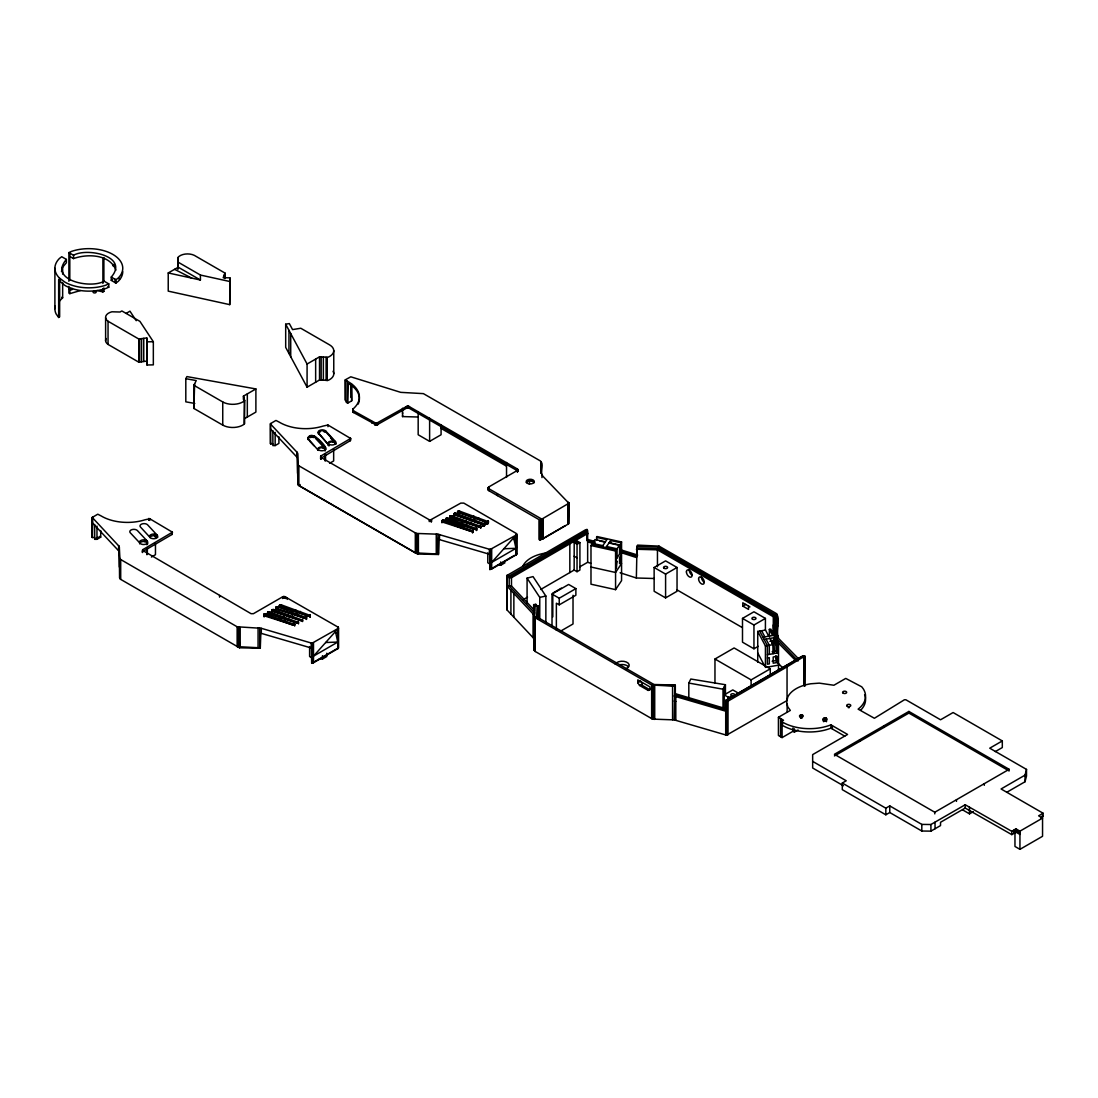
<?xml version="1.0" encoding="UTF-8"?>
<svg xmlns="http://www.w3.org/2000/svg" width="1098" height="1098" viewBox="0 0 1098 1098"><rect width="100%" height="100%" fill="white"/><g stroke="black" fill="none" stroke-linecap="round" stroke-linejoin="round"><path stroke-width="1.5" d="M527.081 603.502L527.081 578.152L533.038 576.601L545.857 596.049L545.857 623.088M537.91 619.025L537.91 605.643L535.797 605.959L535.797 604.312L533.683 604.627L533.683 638.322L534.163 650.071L535.206 651.471L652.541 719.108L674.241 719.89L726.505 735.18L787.046 700.551L787.046 666.843L804.82 656.041L802.707 655.877L726.217 700.044L726.217 709.967L674.776 694.897L674.776 684.974L653.983 684.521L536.414 616.651L534.452 617.131L534.452 650.826M539.763 619.354L539.763 597.381L527.081 578.152M552.006 626.011L552.006 594.059L568.64 584.452L575.874 588.624L575.874 595.24L559.239 604.847L556.37 603.2L556.37 630.211M552.802 616.87L552.802 593.098L561.394 588.13M540.655 589.502L569.835 572.566L569.835 543.826L587.65 533.546L587.293 532.105L509.184 577.726L511.476 577.713L569.835 543.826M573.019 595.281L573.019 623.98L560.529 631.185M574.158 570.04L574.199 542.59L577.04 540.943L579.909 542.604L579.909 570.068L577.026 571.701L574.158 570.04L569.835 572.566M577.026 571.701L577.054 544.237L579.909 542.604M579.689 566.884L587.65 562.286L587.65 533.546M605.382 541.836L595.02 539.543L590.985 545.541L590.985 584.205L615.566 589.64L621.564 580.636L621.564 541.973L596.969 536.538L596.434 540.381M615.566 589.64L615.566 550.99L619.56 544.979L609.157 542.673M654.202 578.495L636.36 578.001L636.977 548.012L658.237 548.822L775.092 616.28L775.915 627.589L774.872 627.617L774.186 616.513L775.092 616.28L775.092 614.619L658.237 547.161L636.977 546.365L636.977 556.288L620.946 551.155M654.134 567.488L654.134 591.273L665.594 597.888L677.041 591.273L677.041 567.488L665.594 560.872L654.134 567.488L665.594 574.103L677.041 567.488M657.455 566.746L657.455 549.851L659.033 546.131L776.176 613.439C781.392 620.15 774.749 631.446 778.88 638.748L798.617 658.869M665.594 597.888L665.594 574.103M688.817 698.287L688.817 683.066L690.807 679.031L725.421 684.727L725.421 694.869M723.019 709.486L723.019 689.201L725.421 684.727M724.213 708.937L724.213 686.964M765.416 630.293L765.416 618.407L753.955 611.792L742.495 618.407L742.495 642.179L753.955 648.794L758.251 646.31M753.955 648.794L753.955 625.023L765.416 618.407M757.73 662.286L757.73 631.419L765.498 630.074L768.737 636.209M773.294 640.34L773.623 652.212M773.294 635.234L773.294 616.733L657.455 549.851L636.36 549.261M773.966 652.13L773.966 640.189M778.509 669.835L778.509 643.648L770.81 629.113L769.355 629.374L769.355 636.95M995.323 751.581L1002.309 747.546L1002.309 740.93L953.105 712.533L940.547 719.78L905.891 699.783L904.368 699.797L874.392 718.27L858.114 709.143A37.25 21.507 0 0 0 863.248 688.789L861.752 686.826L845.748 678.413L833.904 685.248L819.273 683.134L810.832 683.766A32.624 18.831 0 0 0 787.76 697.093L786.648 701.965L787.76 706.837L790.327 710.42L778.427 717.282L778.427 735.482L782.092 737.595L792.962 731.295L794.389 732.119L794.389 728.811M812.657 761.381L846.229 780.774L842.29 783.039L842.29 789.654L885.825 814.798L889.764 812.52L921.812 831.021L930.912 831.131L940.533 825.586L940.533 822.278L965.211 808.059L1011.793 834.631L1016.007 832.188L1016.007 828.88L1019.946 831.159L1042.551 818.106L1042.551 836.292L1019.946 849.344L1014.964 846.462L1014.964 831.584L1019.946 834.466M885.825 814.798L885.825 808.183L889.764 805.905L921.812 824.406L930.912 824.516L965.211 804.752L1011.793 831.323L1016.007 828.88M889.764 812.52L889.764 805.905M921.812 831.021L921.812 824.406M930.912 831.131L930.912 824.516M935.043 828.743L935.043 822.128M272.867 443.935L270.575 443.963L270.437 423.677L275.955 420.438L279.359 422.208A36.371 20.999 0 0 0 323.169 426.051L327.959 425.022L350.619 438.459L321.165 455.821L321.165 457.537L430.004 520.191L460.776 503.104L463.795 503.104L516.389 533.518L515.964 554.929M177.876 257.55L178.274 262.257L200.426 275.049L200.426 280.017L178.274 267.226L168.227 272.949L168.227 291.135L229.715 304.64L229.907 277.835L223.182 277.712L225.021 273.086L194.277 255.34A10.527 6.08 0 0 0 177.876 257.55L177.876 269.134M229.715 304.64L229.907 277.835M345.307 379.812L348.395 381.829A36.975 21.342 0 0 1 354.517 407.578L352.787 409.279L353.144 410.597L376.23 423.43L406.26 406.644L408.964 406.438L517.323 468.942L517.323 470.466L488.871 486.894L488.198 488.349L541.836 519.121L568.888 503.255L542.92 476.244C539.2 472.154 544.594 464.372 540.216 460.844L423.403 393.633L400.756 392.357L350.784 376.806L345.307 379.812L345.321 400.015L346.282 402.28L347.819 403.048L351.689 400.811L351.689 384.273M418.324 417.02L402.541 416.581L402.637 415.332M142.383 550.263L251.058 613.686L253.418 613.686L282.598 596.845L284.656 596.53L337.827 626.999L338.431 628.276L311.997 643.25L261.297 628.303L237.141 626.78L120.698 559.541L119.655 558.141L119.174 546.392L92.259 517.433L97.763 514.193L101.167 515.95A36.371 20.999 0 0 0 144.977 519.793L149.767 518.764L172.427 532.201L142.973 549.563L142.383 552.239M142.438 551.759L171.988 534.479L172.413 532.091M320.561 458.484L350.166 440.723L350.166 439.502M311.708 661.655L311.997 663.096L313.493 662.767L338.198 648.438L337.594 646.708M489.9 567.899L490.188 569.34L491.684 569.011L516.389 554.696L516.609 553.694M568.86 508.415L568.462 507.235M804.82 665.964L804.422 664.784M61.488 271.549L62.421 267.459L66.388 262.724L66.388 259.416L61.721 256.726L59.443 258.455A33.928 19.586 0 0 0 59.443 278.041L64.837 282.09A33.928 19.586 0 0 0 105.792 285.206L108.771 283.888L108.771 287.196L105.792 288.513A33.928 19.586 0 0 1 64.837 285.398L58.661 280.251L59.649 279.674L59.649 316.883L58.661 317.459L56.053 313.836A33.928 19.586 0 0 1 55.188 306.205M263.781 614.496L292.535 625.023L294.662 624.501L265.908 613.988L263.932 614.29L263.781 616.143M267.514 612.615L269.696 611.888L298.45 622.415L296.323 622.923L267.939 613.219C266.512 613.178 267.802 614.207 269.696 613.549L298.08 623.252L298.08 621.605M308.524 439.104L318.338 450.427A4.049 2.333 0 0 1 317.94 448.657L318.338 448.094A4.049 2.333 0 0 1 321.851 446.913L322.894 446.996A4.049 2.333 0 0 1 325.351 448.094L325.351 447.257C324.775 444.704 309.705 427.946 308.126 439.365L308.524 439.927L308.126 438.541M308.126 437.333L308.126 439.365M279.345 605.437L308.099 615.964L310.226 615.456L281.486 604.929L279.496 605.231L279.304 607.318M441.972 520.74L470.713 531.267L472.854 530.759L444.1 520.232L442.11 520.548L441.972 522.826M445.706 518.874L447.888 518.146L476.642 528.66L474.501 529.181L445.706 518.874L445.706 520.521M449.864 516.376L478.618 526.903L480.746 526.381L451.992 515.868L450.015 516.17L449.864 518.462M457.537 511.695L486.29 522.209L488.418 521.701L459.664 511.174L457.688 511.49L457.537 513.782M1006.701 792.331L1025.024 781.762L1025.024 775.147L1026.506 769.41L989.737 748.191L1002.309 740.93M1025.024 781.762L1026.506 776.025L1026.506 769.41M94.675 537.691L92.259 537.279L92.589 517.034M270.575 443.963L270.781 443.139M533.683 638.322L506.892 609.788L506.782 575.585L585.577 529.771C590.216 527.713 585.591 538.871 587.293 540.367L595.308 542.934M506.768 609.363L507.098 575.27M237.141 626.78L237.141 646.626L259.732 647.806L260.267 646.585M119.38 547.243L119.655 577.987L120.698 579.387L239.474 647.793L260.267 648.245L260.816 633.793M270.575 424.103L297.366 452.637L297.846 484.232L298.876 485.645L415.319 552.87L437.924 554.051L438.459 552.843M300.097 484.52L300.097 486.167L417.652 554.037L438.459 554.49L438.994 538.391M674.241 719.89L674.776 684.974M674.776 686.621L675.325 685.413L657.826 685.138M675.325 685.413L675.325 693.675L674.241 696.118L726.505 711.408L725.97 700.455L800.607 657.373M244.73 418.53L255.889 412.093L255.889 388.939L243.44 396.117L244.634 400.578L244.031 424.267A14.164 8.18 0 0 1 238.993 426.655L236.948 427.122A14.164 8.18 0 0 1 222.743 425.104L193.907 408.456L194.621 383.861M636.977 546.365L637.595 545.116L659.033 546.131M488.871 486.894L488.116 489.612L488.871 490.669L538.981 519.601L538.981 539.447L540.175 540.134L540.175 538.487L543.236 538.638L568.544 523.883L568.819 502.843M194.758 403.433L185.809 401.841L185.809 378.686L186.934 376.587L255.889 388.939M653.983 684.521L653.324 719.314M602.116 546.749L606.837 539.653L596.434 537.347M605.89 547.586L610.612 540.49L621.015 542.796L621.564 541.973M616.294 558.992L621.015 551.896L621.015 542.796M616.294 562.3L617.021 561.202L616.294 568.503L616.294 549.892L591.712 544.443M621.564 563.48L615.566 572.483L590.985 567.035M58.949 301.621L62.655 297.791L62.655 282.557M149.781 537.444L150.179 536.881A4.049 2.333 0 0 1 153.693 535.714L154.736 535.783A4.049 2.333 0 0 1 157.604 537.444M308.126 438.157C314.934 431.843 321.412 444.635 325.351 448.094M317.94 449.48L318.338 448.917A4.049 2.333 0 0 1 321.851 447.751L322.894 447.833A4.049 2.333 0 0 1 325.763 449.48M271.824 609.925L272.057 610.941L300.427 620.644L302.568 620.137L273.814 609.61L271.824 609.925L271.824 612.423M275.776 607.372L276.01 608.388L304.393 618.105L306.52 617.598L277.767 607.07L275.776 607.372L275.639 609.664M453.968 513.631L454.201 514.646L482.571 524.35L484.712 523.842L455.958 513.315L453.968 513.631L453.968 516.115M453.831 515.484L455.958 514.976L484.712 525.489L484.712 523.403M457.537 513.342L459.664 512.835L488.047 522.538M172.221 534.301L172.221 531.775M337.827 628.866L313.493 656.151L338.198 641.822L338.198 631.899M244.634 400.578L244.031 401.113A14.164 8.18 0 0 1 238.993 403.501L236.948 403.968A14.164 8.18 0 0 1 222.743 401.95L193.907 385.302L196.24 380.553L185.809 378.686M66.388 259.416C48.188 280.361 90.846 289.117 104.118 281.198L108.771 283.888M122.756 271.549A33.928 19.586 0 0 1 118.213 281.349L115.935 283.064L111.269 280.374L111.269 277.067C129.468 256.122 86.811 247.379 73.539 255.285L68.886 252.595L68.886 281.294M111.269 280.374L112.504 279.441M115.935 283.064L115.935 279.757L118.213 278.041A33.928 19.586 0 0 0 112.82 254.393A33.928 19.586 0 0 0 71.864 251.277L68.886 252.595M271.824 611.572L273.814 611.27L302.183 620.974L302.183 619.327M503.858 548.753L515.964 548.314L514.042 539.557L516.389 538.157M823.637 718.353C821.716 720.014 825.82 721.111 826.821 719.753C827.7 716.678 820.522 717.927 823.637 721.66M94.675 524.46L94.675 539.338L98.381 537.128M506.768 575.668L509.184 576.079L587.293 530.444M126.201 313.383L129.948 311.173L136.221 320.698M726.217 700.044L726.505 701.485L728.015 701.155L787.046 666.843M94.675 539.338L96.967 539.324L100.714 537.142L100.714 530.526M272.867 430.704L272.867 445.596L275.159 445.568L278.906 443.4L278.906 436.784M523.156 599.673L527.534 597.134M844.801 736.168L830.925 728.152A37.895 21.878 0 0 1 781.405 724.762L781.405 721.455L783.519 720.233L778.427 717.282M781.405 724.762L782.805 723.953M794.389 732.119L798.054 729.992M962.562 809.844L969.493 813.851L973.295 811.655M59.059 280.8L60.047 280.237M60.472 280.813L59.498 281.376L59.498 278.069M97.269 290.572L102.896 291.917L103.885 291.341L103.885 287.964M307.083 387.182L307.083 364.028L319.532 356.836L328.165 357.179A14.164 8.18 0 0 0 332.31 354.27L333.133 353.089A14.164 8.18 0 0 0 329.62 344.896L300.783 328.247L292.562 329.592L289.323 323.567L285.686 324.212L285.686 347.366L307.083 387.182L319.532 379.99L328.165 380.333A14.164 8.18 0 0 0 332.31 377.424L333.133 376.243A14.164 8.18 0 0 0 333.037 371.248M353.144 412.244L353.144 410.597L353.57 412.546L376.532 425.077L406.26 408.305L408.964 408.099L517.734 470.946M151.4 557.043L155.463 554.696L155.463 543.126M329.592 463.301L333.655 460.954L333.655 449.37M418.173 411.599L418.173 434.753L429.62 441.369L441.08 434.753L441.08 424.83M297.572 453.501L297.846 464.385L298.876 465.799L416.224 533.422L437.924 534.204L490.188 549.494L516.019 535.124L491.684 562.396L516.389 548.08L516.019 538.432M311.461 647.189L311.708 663.302L337.594 648.355M319.422 658.882L322.496 659.006L326.792 656.522L326.792 653.214M540.175 540.134L565.278 525.64M489.639 553.433L489.9 569.56L514.344 555.437M497.614 565.127L500.688 565.25L504.984 562.78M552.006 594.059L559.239 598.232L575.874 588.624M749.961 606.919L742.797 602.788L742.797 606.096L745.666 604.435M637.787 682.778L640.642 681.117L642.44 683.807L639.571 685.454L637.787 682.778L637.787 679.882L649.961 686.909L649.961 689.805L648.163 690.422L639.571 685.454M648.163 690.422L651.032 688.762M714.963 682.97L714.963 659.02L734.109 647.957L770.261 668.833L770.261 673.966M751.114 686.73L751.114 679.882L770.261 668.833M1009.144 769.314L908.883 711.435L834.425 754.299L934.782 812.245L1009.144 769.314L1009.144 770.974L908.883 713.082L834.425 755.946M1025.024 775.147L1001.074 788.968L1043.1 813.234L1043.1 816.541L1040.588 817.996M1043.1 813.234L1038.612 815.828L1042.551 818.106M1014.25 831.996L1014.964 831.584M325.667 642.508L337.772 642.069L335.864 633.313L337.827 632.174L337.772 648.685M69.805 256.438L73.539 258.593C87.277 253.556 110.143 254.187 115.866 270.19M68.886 286.358L68.886 293.111L69.805 293.646L80.387 290.572M480.746 527.603L450.249 517.652L450.249 516.005M476.642 529.881L446.131 519.93L446.131 518.283M472.854 531.981L442.343 522.017L442.343 520.37M306.52 618.805L276.01 608.855L276.01 607.208M264.151 615.772L294.291 625.352L294.291 623.691M773.294 616.733L774.186 616.513L774.186 624.776L773.294 624.995L773.829 635.893L777.878 635.797M310.089 616.472L280.031 606.59L280.031 604.929M800.84 714.963C797.793 715.388 800.497 718.284 802.377 717.104C805.946 714.976 797.628 713.082 800.84 718.27M539.763 597.381L545.857 596.049M762.932 637.224L772.621 635.522L769.355 629.374M764.112 639.461L773.802 637.76L777.055 643.908L777.055 653.008L767.378 654.71M769.931 641.342L773.802 640.656L776.025 644.842L776.025 651.045L777.055 653.008M757.73 631.419L765.43 645.953L773.184 644.595L773.184 653.694M777.055 643.908L778.509 643.648M776.025 644.842L777.48 644.595M772.141 651.732L776.025 651.045M767.378 658.018L769.314 657.675L769.314 663.878L767.378 664.221L767.378 645.624L759.679 631.076M772.141 661.243L777.48 660.296M777.055 662.519L773.184 663.192L773.184 657.002L777.055 656.316L777.055 662.519L776.025 660.557L776.025 655.904M767.063 667.172L778.509 665.155M777.178 638.007L777.013 614.139L775.092 614.619L775.915 635.838L776.08 638.144L778.194 637.801M776.039 637.581L778.07 637.307M108.043 321.261L138.773 339.007L146.803 337.937L147.008 364.989L153.336 364.865L153.336 341.711L139.94 321.385L121.864 310.954L120.039 312.01L111.886 311.791A10.527 6.08 0 0 0 108.043 321.261L108.043 344.415L138.773 362.162L146.803 361.091L146.803 337.937M350.784 396.653L351.333 397.709M775.998 637.018L777.933 636.799M587.018 529.36L587.018 539.283L595.02 541.52M775.915 625.915L777.878 625.874M147.008 341.835L153.336 341.711M534.452 610.268L511.476 585.975L506.892 586.016L533.683 614.551M533.683 604.627L534.163 616.376L535.206 617.776L651.649 685.015L674.241 686.195M738.501 693.222L732.778 689.915L724.172 694.869L727.837 696.983L732.448 697.175M144.716 539.928L143.66 539.845A4.049 2.333 0 0 0 140.16 541.012L139.748 541.575A4.049 2.333 0 0 0 142.616 544.443A4.049 2.333 0 0 0 147.571 542.783A4.049 2.333 0 0 0 144.716 539.928L144.634 541.575A4.049 2.333 0 0 1 147.708 543.839M144.716 541.575L143.66 541.492A4.049 2.333 0 0 0 140.16 542.673L139.748 543.236A4.049 2.333 0 0 0 139.611 543.839M437.924 539.173L490.188 554.463M259.732 632.915L311.997 648.204L311.708 646.763L311.708 663.302M688.817 683.066L723.019 689.201M200.426 275.049L229.715 281.486M168.227 272.949L200.426 280.017M674.241 701.073L675.805 701.416M599.741 540.985L603.996 541.918M617.707 544.965L610.612 543.386L610.612 540.49M592.467 543.359L602.843 545.665M606.618 546.502L617.021 548.808L617.021 557.894M590.985 545.541L615.566 550.99M100.755 290.599L103.885 291.341M324.02 431.775L325.104 432.214M675.325 693.675L725.97 708.732M620.644 549.782L637.595 555.039L636.36 557.537L620.123 552.294M594.142 543.922L587.65 541.822L587.018 539.283M587.65 562.286L590.889 563.329M620.123 572.758L636.36 578.001M174.596 269.339L191.793 278.123M440.792 428.247L506.137 465.977M531.391 480.553L534.355 482.269M742.797 606.096L748.534 609.404L748.534 606.096M742.495 618.407L753.955 625.023M676.752 589.736L742.097 627.452M575.626 541.767L578.495 543.414M574.199 542.59L577.054 544.237M111.269 277.067L115.935 279.757M1042.057 815.938L1043.1 816.541M107.851 286.66L108.771 287.196M574.158 556.192L577.026 557.853M1016.007 830.527L1019.946 832.806M781.405 721.455A37.895 21.878 0 0 0 830.925 724.845L847.574 734.452L812.657 754.614L812.657 767.996L843.401 785.756M714.963 659.02L751.114 679.882M59.265 280.69L59.978 281.102M61.721 297.256L62.655 297.791M490.23 564.18L487.786 562.78L487.786 552.857M842.29 783.039L885.825 808.183M640.999 684.63L649.591 689.599M312.052 657.935L309.609 656.522L309.609 646.598M99.616 536.387L100.714 537.142M328.371 443.812L329.016 444.292A4.049 2.333 0 0 0 334.341 444.498A4.049 2.333 0 0 0 335.384 441.478L325.749 431.034A4.049 2.333 0 0 0 320.218 430.183A4.049 2.333 0 0 0 318.736 433.381L328.371 444.635L318.736 433.381M150.179 537.567L150.824 538.047A4.049 2.333 0 0 0 157.192 537.567A4.049 2.333 0 0 0 154.736 534.136L153.693 534.053A4.049 2.333 0 0 0 150.179 535.22L149.781 535.783A4.049 2.333 0 0 0 150.179 537.567L140.544 527.122A4.049 2.333 0 0 1 142.026 523.938A4.049 2.333 0 0 1 147.571 524.789L157.192 535.22M776.272 640.848L795.968 660.914M777.439 662.492L783.231 668.394M776.08 638.144L798.081 660.996M270.575 429.071L297.366 457.605M92.383 522.826L119.174 551.361M534.644 613L509.184 586.003L509.184 576.079M315.551 438.418L325.351 448.917M309.622 441.094L313.987 445.761M147.173 541.012L137.36 530.512A4.049 2.333 0 0 0 131.829 529.661A4.049 2.333 0 0 0 130.346 532.859L140.16 543.345M144.991 540.34L147.173 542.673M318.736 434.204A4.049 2.333 0 0 1 320.218 431.006A4.049 2.333 0 0 1 325.749 431.871L335.384 442.302L335.384 441.478M330.58 437.924L335.384 443.125M155.271 534.795L157.192 536.881M285.686 324.212L307.083 364.028M769.931 638.446L773.184 644.595M775.366 656.316L776.766 658.978M761.628 630.76L764.867 636.895M766.047 639.118L769.314 645.281L769.314 654.367M757.73 652.926L764.661 666.006M244.634 423.732L244.429 399.919M351.689 400.811L351.333 384.478M297.572 473.348L297.366 452.637M119.38 567.09L119.174 546.392M513.658 537.773L514.042 539.557M335.466 631.528L335.864 633.313M725.97 700.455L726.217 701.691M402.541 412.505L402.637 413.685M774.186 624.776L774.872 635.866L774.872 627.617M146.803 361.091L147.008 364.989M535.797 604.312L536.414 618.311L536.414 616.651M537.91 605.643L538.212 617.872M969.479 807.222L969.493 813.851M1019.946 831.159L1019.946 849.344M1015.293 829.292L1015.293 832.6M1013.866 830.115L1013.866 833.423M1011.793 831.323L1011.793 834.631M984.302 783.656L984.302 785.303M965.211 804.752L965.211 808.059M956.468 799.728L956.468 801.375M934.782 812.245L934.782 813.893M908.883 711.435L908.883 713.082M884.041 725.764L884.041 727.425M859.61 739.75L859.61 741.411M832.353 725.668L832.353 728.976M830.925 724.845L830.925 728.152M826.492 718.353L826.492 721.66M826.08 718.161L826.08 721.468M825.586 718.037L825.586 721.345M825.065 718.01L825.065 721.317M824.543 718.037L824.543 721.345M824.049 718.161L824.049 721.468M804.82 656.041L804.82 686.346M804.642 656.439L804.505 685.276M804.34 656.81L804.34 685.454M803.887 657.126L803.887 685.77M802.707 655.877L802.707 657.537M801.883 714.963L801.883 718.27M801.362 714.922L801.362 718.229M792.962 727.988L792.962 731.295M787.129 704.079L787.129 712.355M782.092 722.717L782.092 737.595M780.568 718.531L780.568 736.717M777.343 614.99L777.343 636.881M773.802 637.76L773.802 640.656M771.853 640.244L771.853 643.387M765.43 645.953L765.43 667.46M727.837 696.983L727.837 700.291M728.015 701.155L728.015 734.85M727.315 701.402L727.123 735.138M726.917 701.471L726.917 735.166M726.711 701.485L726.711 735.18M726.505 701.485L726.505 735.18M725.709 711.284L725.709 735.056M675.805 696.461L675.805 720.233M672.58 686.058L672.58 719.753M654.71 685.77L654.71 719.465M653.585 685.674L653.585 719.368M653.049 685.564L653.049 719.259M652.802 685.495L652.802 719.19M652.541 685.413L652.541 719.108M651.649 685.015L651.649 718.71M619.56 544.979L619.56 554.078M568.737 502.651L568.682 523.705M568.462 502.28L568.366 524.062M568.215 541.465L568.215 543.112M567.927 504.531L567.927 524.377M559.239 598.232L559.239 604.847M543.236 518.791L543.236 538.638M542.824 518.97L542.824 538.816M542.59 519.038L542.59 538.885M542.343 519.093L542.343 538.94M542.096 519.121L542.096 538.967M541.973 474.281L541.973 477.589M541.836 519.121L541.836 538.967M541.369 462.395L541.369 472.318M541.589 519.121L541.589 538.967M541.149 461.695L541.218 473.403M541.328 519.093L541.328 538.94M541.053 461.558L541.053 473.128M541.081 519.038L541.081 538.885M540.861 518.97L540.861 538.816M540.449 518.791L540.449 538.638M535.206 617.776L535.206 651.471M534.163 616.376L534.163 650.071M533.889 605.478L533.889 639.173M533.134 613.741L533.134 637.526M529.456 480.704L529.456 484.012M527.946 564.866L527.946 566.513M517.817 469.422L517.858 471.22M517.625 469.162L517.625 471.893M517.323 468.942L517.323 472.126M516.678 534.012L516.678 554.202M516.609 533.848L516.513 554.531M516.389 534.85L516.389 554.696M513.864 593.373L513.864 617.145M511.476 577.713L511.476 585.975M510.913 590.257L510.913 614.029M506.892 576.093L506.892 609.788M506.535 462.505L506.535 477.397M500.688 561.943L500.688 565.25M497.408 493.949L497.408 495.596M491.684 549.165L491.684 569.011M490.998 549.425L490.998 569.272M490.806 549.467L490.6 569.34M490.394 549.494L490.394 569.34M490.188 549.494L490.188 569.34M489.9 554.668L489.9 569.56M489.392 549.371L489.392 554.339M488.871 489.022L488.871 490.669M488.459 487.21L488.459 490.367M488.418 521.262L488.418 522.923M488.198 487.567L488.198 489.996M488.267 521.07L488.267 522.717M488.047 520.891L488.047 523.732M487.745 522.209L487.745 523.87M487.388 522.291L487.388 523.952M487.018 522.319L487.018 523.979M486.634 522.291L486.634 523.952M486.29 522.209L486.29 523.87M484.561 523.197L484.561 525.695M484.328 523.032L484.328 525.873M484.026 524.35L484.026 526.011M483.683 524.432L483.683 526.093M483.298 524.46L483.298 526.12M482.928 524.432L482.928 526.093M482.571 524.35L482.571 526.011M480.8 526.175L480.8 527.822M480.608 525.75L480.608 528.248M480.375 525.571L480.375 527.232M478.591 517.652L478.591 519.313M476.642 528.234L476.642 530.32M476.491 528.028L476.491 530.526M476.257 527.85L476.257 529.511M474.885 519.793L474.885 521.454M473.856 516.033L473.856 517.693M472.854 530.32L472.854 532.406M472.703 530.114L472.703 532.612M472.469 529.95L472.469 532.791M470.644 522.25L470.644 523.897M470.15 518.174L470.15 519.834M466.636 524.556L466.636 526.216M466.183 520.726L466.183 522.374M462.958 526.683L462.958 528.344M462.08 523.005L462.08 524.652M459.664 511.174L459.664 512.835M459.321 511.092L459.321 512.752M458.937 511.064L458.937 512.725M458.566 511.092L458.566 512.752M458.209 511.174L458.209 512.835M458.291 525.091L458.291 526.738M457.907 511.311L457.907 512.972M457.688 511.49L457.688 513.988M455.958 513.315L455.958 514.976M455.601 513.233L455.601 514.893M455.231 513.205L455.231 514.866M454.846 513.233L454.846 514.893M454.503 513.315L454.503 514.976M454.201 513.452L454.201 516.293M451.992 515.868L451.992 517.515M451.649 515.786L451.649 517.433M451.264 515.758L451.264 517.405M450.894 515.786L450.894 517.433M450.537 515.868L450.537 517.515M450.015 516.17L450.015 517.831M447.888 518.146L447.888 519.793M447.545 518.064L447.545 519.711M447.161 518.036L447.161 519.683M446.79 518.064L446.79 519.711M446.433 518.146L446.433 519.793M445.898 518.448L445.761 520.301M444.1 520.232L444.1 521.893M443.743 520.15L443.743 521.811M443.372 520.123L443.372 521.77M443.002 520.15L443.002 521.811M442.645 520.232L442.645 521.893M442.11 520.548L442.11 522.195M439.488 534.548L439.488 539.516M438.459 537.951L438.459 554.49M437.924 534.204L437.924 554.051M436.263 534.067L436.263 553.914M431.61 519.944L431.61 521.591M431.267 520.095L431.267 521.742M431.075 520.15L431.075 521.797M429.62 418.214L429.62 441.369M429.249 519.944L429.249 521.591M418.393 533.793L418.393 553.639M417.652 554.037L416.993 533.642M417.267 533.683L417.267 553.529M416.732 533.573L416.732 553.419M416.471 533.504L416.471 553.351M416.224 533.422L416.224 553.268M415.319 533.024L415.319 552.87M409.43 406.644L409.43 408.305M408.964 406.438L408.964 408.099M408.703 406.37L408.703 408.031M408.429 406.315L408.429 407.976M408.14 406.287L408.14 407.934M407.852 406.274L407.852 407.921M407.55 406.287L407.55 407.934M407.262 406.315L407.262 407.976M406.987 406.37L406.987 408.031M406.727 406.438L406.727 408.099M406.26 406.644L406.26 408.305M402.541 408.305L402.541 416.581M377.863 423.046L377.863 424.706M377.383 423.252L377.383 424.912M377.122 423.334L377.122 424.995M376.834 423.389L376.834 425.05M376.532 423.43L376.532 425.077M376.23 423.43L376.23 425.091M375.941 423.43L375.941 425.077M375.64 423.389L375.64 425.05M375.351 423.334L375.351 424.995M375.091 423.252L375.091 424.912M374.61 423.046L374.61 424.706M371.755 421.399L371.755 423.059M353.57 410.899L353.57 412.546M352.883 409.087L352.98 412.079M352.787 409.279L352.856 411.901M351.058 385.041L351.058 396.611M350.605 438.349L350.605 440.229M350.413 438.02L350.413 440.545M350.166 437.841L350.166 440.723M347.819 403.048L348.395 383.476A36.975 21.342 0 0 1 358.168 404.078M347.188 381.226L347.188 402.733M345.376 380.251L345.458 400.18M338.486 627.768L338.486 647.957M338.335 627.425L338.335 648.287M338.198 627.274L338.198 648.438M337.827 626.999L337.868 646.873M333.765 350.591L333.765 373.745M332.79 441.204L332.79 442.027M329.016 444.292L329.016 445.953M327.959 425.022L327.959 426.669M328.137 442.631L328.137 443.455M327.245 357.523L327.245 380.677M326.106 357.413L326.106 380.567M325.749 431.034L325.749 431.871M325.53 454.064L325.53 460.68M325.063 447.723L325.063 451.031M325.063 454.339L325.063 460.954M323.361 357.179L323.361 380.333M322.812 446.996L322.812 447.819M322.496 655.698L322.496 659.006M321.165 356.987L321.165 380.141M321.165 455.821L321.165 459.197M320.836 456.068L320.836 458.937M320.616 456.356L320.616 458.648M319.532 356.836L319.532 379.99M318.063 448.464L318.063 449.302M315.648 359.073L315.648 382.228M315.551 436.771L315.551 437.594M314.906 436.277L314.906 437.114M314.069 435.906L314.069 436.743M313.493 642.92L313.493 662.767M313.081 435.673L313.081 436.51M312.806 643.181L312.806 663.027M312.614 643.208L312.408 663.082M312.203 643.25L312.203 663.096M312.038 435.604L312.038 436.428M311.997 643.25L311.997 663.096M311.201 643.126L311.201 648.081M310.995 435.673L310.995 436.51M310.226 615.017L310.226 617.103M310.007 435.906L310.007 436.743M310.089 614.811L310.089 617.309M309.856 614.647L309.856 616.294M309.169 436.277L309.169 437.114M308.524 436.771L308.524 437.594M306.52 617.158L306.52 619.245M306.369 616.952L306.369 619.45M306.15 616.774L306.15 618.435M302.568 619.697L302.609 621.578M302.417 619.505L302.417 621.152M300.399 611.408L300.399 613.055M298.876 465.799L298.876 485.645M298.45 621.976L298.505 623.856M298.313 621.784L298.313 623.431M298.121 465.154L298.121 485M297.846 464.385L297.846 484.232M296.817 451.841L296.817 456.795M296.693 613.549L296.693 615.196M295.664 609.788L295.664 611.435M294.662 624.076L294.717 625.942M294.511 623.87L294.511 625.517M292.452 615.992L292.452 617.652M291.958 611.929L291.958 613.576M290.723 333.572L290.723 356.726M288.952 330.306L288.952 353.46M288.445 618.311L288.445 619.958M287.992 614.468L287.992 616.129M287.196 597.765L287.196 599.412M285.617 596.845L285.617 598.506M285.164 596.653L285.164 598.3M284.766 620.439L284.766 622.086M283.819 596.502L283.819 598.149M283.888 616.747L283.888 618.407M283.545 596.53L283.545 598.177M283.284 596.585L283.284 598.232M283.037 596.653L283.037 598.3M282.598 596.845L282.598 598.506M281.486 604.929L281.486 606.59M281.129 604.847L281.129 606.494M280.759 604.82L280.759 606.467M280.374 604.847L280.374 606.494M280.1 618.847L280.1 620.494M279.729 605.067L279.729 606.714M279.496 605.231L279.496 606.892M277.767 607.07L277.767 608.717M277.423 606.988L277.423 608.635M277.039 606.961L277.039 608.608M276.669 606.988L276.669 608.635M276.312 607.07L276.312 608.717M275.159 432.338L275.159 445.568M273.814 609.61L273.814 611.27M273.457 609.527L273.457 611.188M273.086 609.5L273.086 611.161M272.702 609.527L272.702 611.188M272.359 609.61L272.359 611.27M272.057 609.747L272.057 612.588M270.506 423.54L270.437 443.523M269.696 611.888L269.696 613.549M269.353 611.806L269.353 613.466M268.969 611.778L268.969 613.439M268.598 611.806L268.598 613.466M268.241 611.888L268.241 613.549M267.939 612.025L267.939 614.866M267.72 612.204L267.72 614.688M265.908 613.988L265.908 615.635M265.565 613.906L265.565 615.553M265.181 613.878L265.181 615.525M264.81 613.906L264.81 615.553M264.453 613.988L264.453 615.635M264.151 614.111L264.151 616.952M263.932 614.29L263.932 615.951M261.297 628.303L261.297 633.258M260.267 633.354L260.267 648.245M259.732 627.96L259.732 647.806M258.071 627.823L258.071 647.669M247.325 393.88L247.325 417.034M243.701 397.064L243.701 400.372M243.44 396.117L243.44 399.425M240.201 627.534L240.201 647.381M239.474 647.793L238.815 627.383M239.076 627.438L239.076 647.285M238.541 627.329L238.541 647.175M238.28 627.26L238.28 647.106M238.033 627.178L238.033 647.024M225.021 273.086L225.021 278.041M224.829 273.58L224.829 278.549M224.376 274.72L224.376 278.027M222.743 401.95L222.743 425.104M219.545 595.487L219.545 597.147M194.058 385L193.907 408.456M178.205 261.544L178.205 268.159M177.986 258.812L177.986 268.736M171.988 531.597L171.988 534.479M155.463 534.85L155.463 538.157M154.598 534.122L154.598 535.783M149.767 518.764L149.767 520.425M149.946 535.549L149.946 537.21M149.095 518.558L149.246 520.232M148.944 518.544L148.944 520.191M148.793 518.531L148.793 520.191M147.338 547.82L147.338 554.435M146.871 541.465L146.871 544.773M146.871 548.08L146.871 554.696M143.742 338.349L143.742 361.503M142.973 549.563L142.973 551.223M142.644 549.824L142.52 552.541M141.601 338.637L141.601 361.791M139.885 541.396L139.885 543.043M139.638 338.884L139.638 362.052M138.773 339.007L138.773 362.162M120.698 559.541L120.698 579.387M119.943 558.896L119.943 578.742M119.655 558.141L119.655 577.987M118.625 545.596L118.625 550.551M115.002 279.221L115.002 282.529M105.614 317.83L105.614 340.984M103.885 257.522L103.885 281.198M102.896 258.085L102.896 283.462M102.896 288.527L102.896 291.917M96.967 526.093L96.967 539.324M92.383 517.858L92.383 537.704M92.314 517.282L92.259 537.279M73.539 255.285L73.539 258.593M69.805 253.13L69.805 280.114M69.805 288.582L69.805 293.646M62.655 265.647L62.655 274.102M58.661 280.251L58.661 317.459M54.9 268.241L54.9 308.758M692.138 575.187A4.049 2.333 60 0 1 689.366 569.423M704.312 582.215A4.049 2.333 60 0 1 701.444 577.246M522.854 566.129A31.979 18.46 0 0 1 545.473 553.076M864.593 694.663A37.25 21.507 0 0 1 860.667 710.214M848.232 707.675A2.031 1.167 0 0 1 849.276 707.675M328.371 444.635A4.049 2.333 0 0 1 327.959 442.865L328.371 442.302A4.049 2.333 0 0 1 331.871 441.135L332.927 441.218A4.049 2.333 0 0 1 335.384 442.302M328.371 445.472A4.049 2.333 0 0 1 327.959 443.688L328.371 443.125A4.049 2.333 0 0 1 331.871 441.959L332.927 442.041A4.049 2.333 0 0 1 335.933 444.292M325.351 447.257A4.049 2.333 0 0 1 323.869 450.454A4.049 2.333 0 0 1 318.338 449.604M310.007 437.567A4.049 2.333 0 0 1 314.069 437.567M319.381 432.214A4.049 2.333 0 0 1 320.218 431.843M526.34 482.653A4.049 2.333 0 0 1 530.252 480.924A4.049 2.333 0 0 1 534.163 482.653M114.59 266.1A1.523 0.878 0 0 1 112.737 265.469A1.523 0.878 0 0 1 113.808 264.398M119.833 278.398A1.523 0.878 0 0 1 119.064 279.153M71.988 288.376A1.523 0.878 0 0 1 71.988 289.611A1.523 0.878 0 0 1 69.847 289.611A1.523 0.878 0 0 1 69.847 288.376M95.691 291.45A1.523 0.878 0 0 1 95.595 292.741A1.523 0.878 0 0 1 93.371 292.576A1.523 0.878 0 0 1 93.865 291.313M108.043 344.415A10.527 6.08 0 0 1 106.163 338.527M615.278 664.235A7.096 4.09 0 0 1 626.45 662.053A7.096 4.09 0 0 1 625.654 668.847M620.301 664.647A7.096 4.09 0 0 1 628.276 666.568M621.015 555.204L619.56 557.386L619.56 563.59L621.015 561.407L621.015 555.204M698.575 578.907A4.049 2.333 60 0 0 702.871 584.246A4.049 2.333 60 0 0 702.871 578.522A4.049 2.333 60 0 0 698.575 578.907M752.528 619.231A2.031 1.167 0 0 0 755.918 618.709A2.031 1.167 0 0 0 753.434 617.282A2.031 1.167 0 0 0 752.528 619.231M664.153 568.325A2.031 1.167 0 0 0 667.543 567.803A2.031 1.167 0 0 0 665.059 566.362A2.031 1.167 0 0 0 664.153 568.325M686.401 571.88A4.049 2.333 60 0 0 690.697 577.219A4.049 2.333 60 0 0 690.697 571.495A4.049 2.333 60 0 0 686.401 571.88M731.762 695.885A2.031 1.167 0 0 0 734.795 694.869A2.031 1.167 0 0 0 731.762 693.867A2.031 1.167 0 0 0 731.762 695.885M847.313 706.33A2.031 1.167 0 0 0 850.703 705.794A2.031 1.167 0 0 0 848.232 704.367A2.031 1.167 0 0 0 847.313 706.33M843.209 693.181A2.031 1.167 0 0 0 846.599 692.66A2.031 1.167 0 0 0 844.115 691.218A2.031 1.167 0 0 0 843.209 693.181M528.22 483.628A4.049 2.333 0 0 0 534.301 481.597A4.049 2.333 0 0 0 528.22 479.579A4.049 2.333 0 0 0 528.22 483.628"/></g></svg>
